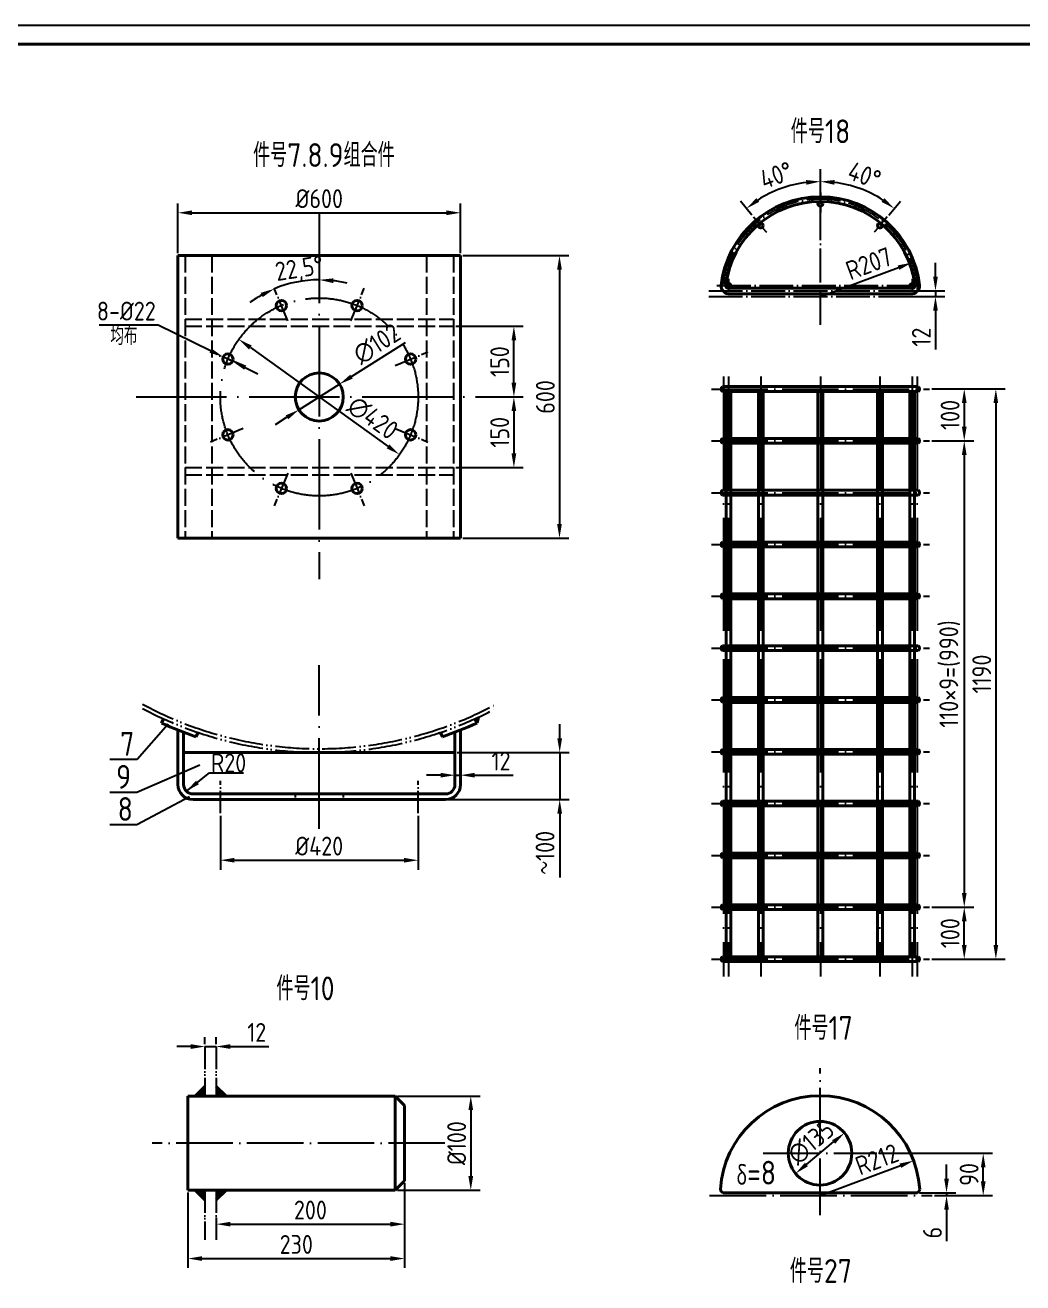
# Model space of a CAD drawing. Header units: millimetres. Extents: x 400 to 18193, y -2467 to 5047.
# Drawn here: x 3383 to 5502, y 2378 to 5047 of the extents above; entities that cross this region are included whole.
import ezdxf

# ---------------------------------------------------------------- set-up
doc = ezdxf.new("R2010")
doc.units = ezdxf.units.MM
for name, pattern in [('ACAD_ISO02W100', [15, 12, -3]), ('ACAD_ISO04W100', [30, 24, -3, 0, -3]), ('ACAD_ISO05W100', [33, 24, -3, 0, -3, 0, -3])]:
    doc.linetypes.add(name, pattern=pattern)
for name, color, linetype in [('2', 3, 'Continuous'), ('双点画线', 7, 'ACAD_ISO05W100'), ('标注线', 1, 'Continuous'), ('虚线', 3, 'ACAD_ISO02W100'), ('轴线', 5, 'ACAD_ISO04W100')]:
    doc.layers.add(name, color=color, linetype=linetype)
doc.layers.add('粗线', color=7, linetype='Continuous', lineweight=40)
doc.layers.add('轮廓线', color=7, linetype='Continuous', lineweight=40)
doc.styles.add('GB', font='gbenor.shx', dxfattribs={"bigfont": 'gbcbig.shx'})
doc.dimstyles.new('ISO-25', dxfattribs={"dimtxt": 40, "dimasz": 30, "dimexe": 20, "dimexo": 5, "dimgap": 10, "dimtad": 1, "dimtxsty": 'GB', "dimcen": 2.5, "dimadec": 0, "dimazin": 0, "dimtfac": 1, "dimtmove": 0, "dimatfit": 0, "dimfxl": 1.25, "dimarcsym": 0})

# ---------------------------------------------------------------- blocks, each defined once
blk = doc.blocks.new('*D2')
at = {"layer": 'Defpoints', "color": 0}
for p in [(5265.7, 4543.2), (5071.7, 4471.3)]:
    blk.add_point(p, dxfattribs=at)
at = {"layer": '标注线', "color": 0, "lineweight": -2}
blk.add_line((5071.7, 4471.3), (5237.6, 4532.8), dxfattribs=at)
at = {"layer": '标注线', "color": 0}
blk.add_solid([(5235.9, 4537.5), (5239.4, 4528.1), (5265.7, 4543.2)], dxfattribs=at)
at = {"layer": '标注线', "color": 0, "insert": (5174.7, 4541.5), "char_height": 40, "attachment_point": 5, "rotation": 20.3436, "style": 'GB'}
blk.add_mtext('R207', dxfattribs=at)
blk = doc.blocks.new('*D3')
at = {"layer": 'Defpoints', "color": 0}
for p in [(5259.5, 4483.3), (5259.5, 4471.3), (5316.1, 4483.3)]:
    blk.add_point(p, dxfattribs=at)
at = {"layer": '标注线', "color": 0, "lineweight": -2}
for p, q in [((5316.1, 4513.3), (5316.1, 4543.3)), ((5264.5, 4483.3), (5336.1, 4483.3)), ((5264.5, 4471.3), (5336.1, 4471.3)), ((5316.1, 4483.3), (5316.1, 4471.3)), ((5316.1, 4441.3), (5316.1, 4359.3))]:
    blk.add_line(p, q, dxfattribs=at)
at = {"layer": '标注线', "color": 0}
for points in [[(5311.1, 4513.3), (5321.1, 4513.3), (5316.1, 4483.3)], [(5311.1, 4441.3), (5321.1, 4441.3), (5316.1, 4471.3)]]:
    blk.add_solid(points, dxfattribs=at)
at = {"layer": '标注线', "color": 0, "insert": (5286.1, 4385.3), "char_height": 40, "attachment_point": 5, "rotation": 90, "style": 'GB'}
blk.add_mtext('12', dxfattribs=at)
blk = doc.blocks.new('*D29')
at = {"layer": 'Defpoints', "color": 0}
for p in [(5071.7, 4741.7), (5015.3, 4708.9), (4929.6, 4640.5), (4957.1, 4607.8), (5071.7, 4411.2)]:
    blk.add_point(p, dxfattribs=at)
at = {"layer": '标注线', "color": 0, "lineweight": -2}
blk.add_line((4926.4, 4644.4), (4901.8, 4673.7), dxfattribs=at)
blk.add_arc((5071.7, 4471.3), 244.2, 97.0421, 122.9579, dxfattribs=at)
at = {"layer": '标注线', "color": 0}
for points in [[(5041.4, 4718.7), (5042, 4708.7), (5071.7, 4715.5)], [(4941.8, 4672.2), (4935.8, 4680.2), (4914.7, 4658.4)]]:
    blk.add_solid(points, dxfattribs=at)
at = {"layer": '标注线', "color": 0, "insert": (4977.9, 4729), "char_height": 40, "attachment_point": 5, "rotation": 20, "style": 'GB'}
blk.add_mtext('40°', dxfattribs=at)
blk = doc.blocks.new('*D30')
at = {"layer": 'Defpoints', "color": 0}
for p in [(5071.7, 4741.7), (5181.3, 4689.5), (5213.7, 4640.5), (5186.2, 4607.8), (5071.7, 4411.2)]:
    blk.add_point(p, dxfattribs=at)
at = {"layer": '标注线', "color": 0, "lineweight": -2}
blk.add_line((5216.9, 4644.4), (5241.5, 4673.7), dxfattribs=at)
blk.add_arc((5071.7, 4471.3), 244.2, 57.0421, 82.9579, dxfattribs=at)
at = {"layer": '标注线', "color": 0}
for points in [[(5101.3, 4708.7), (5101.9, 4718.7), (5071.7, 4715.5)], [(5207.5, 4680.2), (5201.6, 4672.2), (5228.6, 4658.4)]]:
    blk.add_solid(points, dxfattribs=at)
at = {"layer": '标注线', "color": 0, "insert": (5165.5, 4729), "char_height": 40, "attachment_point": 5, "rotation": 340, "style": 'GB'}
blk.add_mtext('40°', dxfattribs=at)
blk = doc.blocks.new('*D31')
at = {"layer": 'Defpoints', "color": 0}
for p in [(5303.1, 4275.2), (5303.1, 4165.2), (5377.2, 4165.2)]:
    blk.add_point(p, dxfattribs=at)
at = {"layer": '标注线', "color": 0, "lineweight": -2}
for p, q in [((5308.1, 4275.2), (5397.2, 4275.2)), ((5377.2, 4245.2), (5377.2, 4195.2)), ((5308.1, 4165.2), (5397.2, 4165.2))]:
    blk.add_line(p, q, dxfattribs=at)
at = {"layer": '标注线', "color": 0}
for points in [[(5372.2, 4245.2), (5382.2, 4245.2), (5377.2, 4275.2)], [(5372.2, 4195.2), (5382.2, 4195.2), (5377.2, 4165.2)]]:
    blk.add_solid(points, dxfattribs=at)
at = {"layer": '标注线', "color": 0, "insert": (5347.2, 4220.2), "char_height": 40, "attachment_point": 5, "rotation": 90, "style": 'GB'}
blk.add_mtext('100', dxfattribs=at)
blk = doc.blocks.new('*D32')
at = {"layer": 'Defpoints', "color": 0}
for p in [(5303.1, 3175.2), (5377.2, 3175.2), (5303.1, 3065.2)]:
    blk.add_point(p, dxfattribs=at)
at = {"layer": '标注线', "color": 0, "lineweight": -2}
for p, q in [((5308.1, 3175.2), (5397.2, 3175.2)), ((5377.2, 3095.2), (5377.2, 3145.2)), ((5308.1, 3065.2), (5397.2, 3065.2))]:
    blk.add_line(p, q, dxfattribs=at)
at = {"layer": '标注线', "color": 0}
for points in [[(5372.2, 3145.2), (5382.2, 3145.2), (5377.2, 3175.2)], [(5372.2, 3095.2), (5382.2, 3095.2), (5377.2, 3065.2)]]:
    blk.add_solid(points, dxfattribs=at)
at = {"layer": '标注线', "color": 0, "insert": (5347.2, 3120.2), "char_height": 40, "attachment_point": 5, "rotation": 90, "style": 'GB'}
blk.add_mtext('100', dxfattribs=at)
blk = doc.blocks.new('*D33')
at = {"layer": 'Defpoints', "color": 0}
for p in [(5303.1, 4165.2), (5303.1, 3175.2), (5377.2, 3175.2)]:
    blk.add_point(p, dxfattribs=at)
at = {"layer": '标注线', "color": 0, "lineweight": -2}
for p, q in [((5308.1, 4165.2), (5397.2, 4165.2)), ((5377.2, 4135.2), (5377.2, 3205.2)), ((5308.1, 3175.2), (5397.2, 3175.2))]:
    blk.add_line(p, q, dxfattribs=at)
at = {"layer": '标注线', "color": 0}
for points in [[(5372.2, 4135.2), (5382.2, 4135.2), (5377.2, 4165.2)], [(5372.2, 3205.2), (5382.2, 3205.2), (5377.2, 3175.2)]]:
    blk.add_solid(points, dxfattribs=at)
at = {"layer": '标注线', "color": 0, "insert": (5346.4, 3670.2), "char_height": 40, "attachment_point": 5, "rotation": 90, "style": 'GB'}
blk.add_mtext('110×9=(990)', dxfattribs=at)
blk = doc.blocks.new('*D34')
at = {"layer": 'Defpoints', "color": 0}
for p in [(5303.1, 4275.2), (5303.1, 3065.2), (5444.3, 3065.2)]:
    blk.add_point(p, dxfattribs=at)
at = {"layer": '标注线', "color": 0, "lineweight": -2}
for p, q in [((5308.1, 4275.2), (5464.3, 4275.2)), ((5444.3, 4245.2), (5444.3, 3095.2)), ((5308.1, 3065.2), (5464.3, 3065.2))]:
    blk.add_line(p, q, dxfattribs=at)
at = {"layer": '标注线', "color": 0}
for points in [[(5439.3, 4245.2), (5449.3, 4245.2), (5444.3, 4275.2)], [(5439.3, 3095.2), (5449.3, 3095.2), (5444.3, 3065.2)]]:
    blk.add_solid(points, dxfattribs=at)
at = {"layer": '标注线', "color": 0, "insert": (5414.3, 3670.2), "char_height": 40, "attachment_point": 5, "rotation": 90, "style": 'GB'}
blk.add_mtext('1190', dxfattribs=at)
blk = doc.blocks.new('*D35')
at = {"layer": 'Defpoints', "color": 0}
for p in [(4307.6, 4649.2), (3707.6, 4558.3), (4307.6, 4558.3)]:
    blk.add_point(p, dxfattribs=at)
at = {"layer": '标注线', "color": 0, "lineweight": -2}
for p, q in [((3707.6, 4563.3), (3707.6, 4669.2)), ((3737.6, 4649.2), (4277.6, 4649.2)), ((4307.6, 4563.3), (4307.6, 4669.2))]:
    blk.add_line(p, q, dxfattribs=at)
at = {"layer": '标注线', "color": 0}
for points in [[(3737.6, 4654.2), (3737.6, 4644.2), (3707.6, 4649.2)], [(4277.6, 4654.2), (4277.6, 4644.2), (4307.6, 4649.2)]]:
    blk.add_solid(points, dxfattribs=at)
at = {"layer": '标注线', "color": 0, "insert": (4007.6, 4679.2), "char_height": 40, "attachment_point": 5, "style": 'GB'}
blk.add_mtext('%%c600', dxfattribs=at)
blk = doc.blocks.new('*D36')
at = {"layer": 'Defpoints', "color": 0}
for p in [(4292.6, 4408.3), (4420.9, 4408.3), (4344.4, 4258.3)]:
    blk.add_point(p, dxfattribs=at)
at = {"layer": '标注线', "color": 0, "lineweight": -2}
for p, q in [((4297.6, 4408.3), (4440.9, 4408.3)), ((4420.9, 4288.3), (4420.9, 4378.3)), ((4349.4, 4258.3), (4440.9, 4258.3))]:
    blk.add_line(p, q, dxfattribs=at)
at = {"layer": '标注线', "color": 0}
for points in [[(4415.9, 4378.3), (4425.9, 4378.3), (4420.9, 4408.3)], [(4415.9, 4288.3), (4425.9, 4288.3), (4420.9, 4258.3)]]:
    blk.add_solid(points, dxfattribs=at)
at = {"layer": '标注线', "color": 0, "insert": (4390.9, 4333.3), "char_height": 40, "attachment_point": 5, "rotation": 90, "style": 'GB'}
blk.add_mtext('150', dxfattribs=at)
blk = doc.blocks.new('*D37')
at = {"layer": 'Defpoints', "color": 0}
for p in [(4344.4, 4258.3), (4292.6, 4108.3), (4420.9, 4108.3)]:
    blk.add_point(p, dxfattribs=at)
at = {"layer": '标注线', "color": 0, "lineweight": -2}
for p, q in [((4349.4, 4258.3), (4440.9, 4258.3)), ((4420.9, 4228.3), (4420.9, 4138.3)), ((4297.6, 4108.3), (4440.9, 4108.3))]:
    blk.add_line(p, q, dxfattribs=at)
at = {"layer": '标注线', "color": 0}
for points in [[(4415.9, 4228.3), (4425.9, 4228.3), (4420.9, 4258.3)], [(4415.9, 4138.3), (4425.9, 4138.3), (4420.9, 4108.3)]]:
    blk.add_solid(points, dxfattribs=at)
at = {"layer": '标注线', "color": 0, "insert": (4390.9, 4183.3), "char_height": 40, "attachment_point": 5, "rotation": 90, "style": 'GB'}
blk.add_mtext('150', dxfattribs=at)
blk = doc.blocks.new('*D38')
at = {"layer": 'Defpoints', "color": 0}
for p in [(4307.6, 4558.3), (4307.6, 3958.3), (4517.7, 3958.3)]:
    blk.add_point(p, dxfattribs=at)
at = {"layer": '标注线', "color": 0, "lineweight": -2}
for p, q in [((4312.6, 4558.3), (4537.7, 4558.3)), ((4517.7, 4528.3), (4517.7, 3988.3)), ((4312.6, 3958.3), (4537.7, 3958.3))]:
    blk.add_line(p, q, dxfattribs=at)
at = {"layer": '标注线', "color": 0}
for points in [[(4512.7, 4528.3), (4522.7, 4528.3), (4517.7, 4558.3)], [(4512.7, 3988.3), (4522.7, 3988.3), (4517.7, 3958.3)]]:
    blk.add_solid(points, dxfattribs=at)
at = {"layer": '标注线', "color": 0, "insert": (4487.7, 4258.3), "char_height": 40, "attachment_point": 5, "rotation": 90, "style": 'GB'}
blk.add_mtext('600', dxfattribs=at)
blk = doc.blocks.new('*D39')
at = {"layer": 'Defpoints', "color": 0}
for p in [(3837, 4380.7), (4178.2, 4135.8)]:
    blk.add_point(p, dxfattribs=at)
at = {"layer": '标注线', "color": 0, "lineweight": -2}
blk.add_line((3861.3, 4363.2), (4153.8, 4153.3), dxfattribs=at)
at = {"layer": '标注线', "color": 0}
for points in [[(3864.3, 4367.3), (3858.4, 4359.1), (3837, 4380.7)], [(4156.8, 4157.4), (4150.9, 4149.3), (4178.2, 4135.8)]]:
    blk.add_solid(points, dxfattribs=at)
at = {"layer": '标注线', "color": 0, "insert": (4121.1, 4213.7), "char_height": 40, "attachment_point": 5, "rotation": 324.3409, "style": 'GB'}
blk.add_mtext('∅420', dxfattribs=at)
blk = doc.blocks.new('*D40')
at = {"layer": 'Defpoints', "color": 0}
for p in [(4050.7, 4285.5), (3964.5, 4231.1)]:
    blk.add_point(p, dxfattribs=at)
at = {"layer": '标注线', "color": 0, "lineweight": -2}
for p, q in [((4076.1, 4301.5), (4190.6, 4373.6)), ((3964.5, 4231.1), (4050.7, 4285.5)), ((3939.1, 4215.1), (3913.7, 4199.1))]:
    blk.add_line(p, q, dxfattribs=at)
at = {"layer": '标注线', "color": 0}
for points in [[(4073.5, 4305.7), (4078.8, 4297.2), (4050.7, 4285.5)], [(3936.4, 4219.3), (3941.7, 4210.8), (3964.5, 4231.1)]]:
    blk.add_solid(points, dxfattribs=at)
at = {"layer": '标注线', "color": 0, "insert": (4130.1, 4370.9), "char_height": 40, "attachment_point": 5, "rotation": 32.2264, "style": 'GB'}
blk.add_mtext('∅102', dxfattribs=at)
blk = doc.blocks.new('*D41')
at = {"layer": 'Defpoints', "color": 0}
for p in [(3803.7, 4343.4), (3823.5, 4333.8)]:
    blk.add_point(p, dxfattribs=at)
at = {"layer": '标注线', "color": 0, "lineweight": -2}
for p, q in [((3665.7, 4410.5), (3540.4, 4410.5)), ((3776.7, 4356.5), (3665.7, 4410.5)), ((3823.5, 4333.8), (3803.7, 4343.4)), ((3850.5, 4320.7), (3877.4, 4307.6))]:
    blk.add_line(p, q, dxfattribs=at)
at = {"layer": '标注线', "color": 0}
for points in [[(3778.9, 4361), (3774.5, 4352.1), (3803.7, 4343.4)], [(3852.6, 4325.2), (3848.3, 4316.2), (3823.5, 4333.8)]]:
    blk.add_solid(points, dxfattribs=at)
at = {"layer": '标注线', "color": 0, "insert": (3598, 4440.5), "char_height": 40, "attachment_point": 5, "style": 'GB'}
blk.add_mtext('8-%%c22', dxfattribs=at)
blk = doc.blocks.new('*D43')
at = {"layer": 'Defpoints', "color": 0}
for p in [(4295.6, 3455.5), (4307.6, 3455.5), (4307.6, 3455.5)]:
    blk.add_point(p, dxfattribs=at)
at = {"layer": '标注线', "color": 0, "lineweight": -2}
for p, q in [((4295.6, 3460.5), (4295.6, 3475.5)), ((4307.6, 3460.5), (4307.6, 3475.5)), ((4265.6, 3455.5), (4235.6, 3455.5)), ((4295.6, 3455.5), (4307.6, 3455.5)), ((4337.6, 3455.5), (4419.6, 3455.5))]:
    blk.add_line(p, q, dxfattribs=at)
at = {"layer": '标注线', "color": 0}
for points in [[(4265.6, 3460.5), (4265.6, 3450.5), (4295.6, 3455.5)], [(4337.6, 3460.5), (4337.6, 3450.5), (4307.6, 3455.5)]]:
    blk.add_solid(points, dxfattribs=at)
at = {"layer": '标注线', "color": 0, "insert": (4393.6, 3485.5), "char_height": 40, "attachment_point": 5, "style": 'GB'}
blk.add_mtext('12', dxfattribs=at)
blk = doc.blocks.new('*D44')
at = {"layer": 'Defpoints', "color": 0}
for p in [(4295.6, 3503.7), (4275.6, 3403.7), (4518.2, 3403.7)]:
    blk.add_point(p, dxfattribs=at)
at = {"layer": '标注线', "color": 0, "lineweight": -2}
for p, q in [((4518.2, 3533.7), (4518.2, 3563.7)), ((4300.6, 3503.7), (4538.2, 3503.7)), ((4518.2, 3503.7), (4518.2, 3403.7)), ((4280.6, 3403.7), (4538.2, 3403.7)), ((4518.2, 3373.7), (4518.2, 3238.4))]:
    blk.add_line(p, q, dxfattribs=at)
at = {"layer": '标注线', "color": 0}
for points in [[(4513.2, 3533.7), (4523.2, 3533.7), (4518.2, 3503.7)], [(4513.2, 3373.7), (4523.2, 3373.7), (4518.2, 3403.7)]]:
    blk.add_solid(points, dxfattribs=at)
at = {"layer": '标注线', "color": 0, "insert": (4487.1, 3291), "char_height": 40, "attachment_point": 5, "rotation": 90, "style": 'GB'}
blk.add_mtext('～100', dxfattribs=at)
blk = doc.blocks.new('*D45')
at = {"layer": 'Defpoints', "color": 0}
for p in [(3797.6, 3374.6), (4217.6, 3374.6), (4217.6, 3275)]:
    blk.add_point(p, dxfattribs=at)
at = {"layer": '标注线', "color": 0, "lineweight": -2}
for p, q in [((3797.6, 3369.6), (3797.6, 3255)), ((4217.6, 3369.6), (4217.6, 3255)), ((3827.6, 3275), (4187.6, 3275))]:
    blk.add_line(p, q, dxfattribs=at)
at = {"layer": '标注线', "color": 0}
for points in [[(3827.6, 3280), (3827.6, 3270), (3797.6, 3275)], [(4187.6, 3280), (4187.6, 3270), (4217.6, 3275)]]:
    blk.add_solid(points, dxfattribs=at)
at = {"layer": '标注线', "color": 0, "insert": (4007.6, 3305), "char_height": 40, "attachment_point": 5, "style": 'GB'}
blk.add_mtext('%%C420', dxfattribs=at)
blk = doc.blocks.new('*D46')
at = {"layer": 'Defpoints', "color": 0}
for p in [(5122.9, 2696.2), (5019, 2610.1)]:
    blk.add_point(p, dxfattribs=at)
at = {"layer": '标注线', "color": 0, "lineweight": -2}
blk.add_line((5042.1, 2629.2), (5099.8, 2677.1), dxfattribs=at)
at = {"layer": '标注线', "color": 0}
for points in [[(5096.7, 2680.9), (5103, 2673.2), (5122.9, 2696.2)], [(5038.9, 2633.1), (5045.3, 2625.4), (5019, 2610.1)]]:
    blk.add_solid(points, dxfattribs=at)
at = {"layer": '标注线', "color": 0, "insert": (5051.8, 2676.3), "char_height": 40, "attachment_point": 5, "rotation": 39.6577, "style": 'GB'}
blk.add_mtext('∅135', dxfattribs=at)
blk = doc.blocks.new('*D47')
at = {"layer": 'Defpoints', "color": 0}
for p in [(5269.6, 2637.2), (5071, 2563.2)]:
    blk.add_point(p, dxfattribs=at)
at = {"layer": '标注线', "color": 0, "lineweight": -2}
blk.add_line((5071, 2563.2), (5241.5, 2626.8), dxfattribs=at)
at = {"layer": '标注线', "color": 0}
blk.add_solid([(5239.8, 2631.4), (5243.2, 2622.1), (5269.6, 2637.2)], dxfattribs=at)
at = {"layer": '标注线', "color": 0, "insert": (5191.8, 2640.2), "char_height": 40, "attachment_point": 5, "rotation": 20.452, "style": 'GB'}
blk.add_mtext('R212', dxfattribs=at)
blk = doc.blocks.new('*D48')
at = {"layer": 'Defpoints', "color": 0}
for p in [(5276.9, 2569.2), (5309.3, 2563.2), (5339.6, 2563.2)]:
    blk.add_point(p, dxfattribs=at)
at = {"layer": '标注线', "color": 0, "lineweight": -2}
for p, q in [((5339.6, 2599.2), (5339.6, 2629.2)), ((5281.9, 2569.2), (5359.6, 2569.2)), ((5314.3, 2563.2), (5359.6, 2563.2)), ((5339.6, 2569.2), (5339.6, 2563.2)), ((5339.6, 2533.2), (5339.6, 2466.2))]:
    blk.add_line(p, q, dxfattribs=at)
at = {"layer": '标注线', "color": 0}
for points in [[(5334.6, 2599.2), (5344.6, 2599.2), (5339.6, 2569.2)], [(5334.6, 2533.2), (5344.6, 2533.2), (5339.6, 2563.2)]]:
    blk.add_solid(points, dxfattribs=at)
at = {"layer": '标注线', "color": 0, "insert": (5309.6, 2484.7), "char_height": 40, "attachment_point": 5, "rotation": 90, "style": 'GB'}
blk.add_mtext('6', dxfattribs=at)
blk = doc.blocks.new('*D49')
at = {"layer": 'Defpoints', "color": 0}
for p in [(5191.6, 2653.2), (5417.5, 2653.2), (5309.3, 2563.2)]:
    blk.add_point(p, dxfattribs=at)
at = {"layer": '标注线', "color": 0, "lineweight": -2}
for p, q in [((5196.6, 2653.2), (5437.5, 2653.2)), ((5417.5, 2593.2), (5417.5, 2623.2)), ((5314.3, 2563.2), (5437.5, 2563.2))]:
    blk.add_line(p, q, dxfattribs=at)
at = {"layer": '标注线', "color": 0}
for points in [[(5412.5, 2623.2), (5422.5, 2623.2), (5417.5, 2653.2)], [(5412.5, 2593.2), (5422.5, 2593.2), (5417.5, 2563.2)]]:
    blk.add_solid(points, dxfattribs=at)
at = {"layer": '标注线', "color": 0, "insert": (5387.5, 2608.2), "char_height": 40, "attachment_point": 5, "rotation": 90, "style": 'GB'}
blk.add_mtext('90', dxfattribs=at)
blk = doc.blocks.new('*D52')
at = {"layer": 'Defpoints', "color": 0}
for p in [(3764.9, 2879.6), (3788.9, 2879.6), (3788.9, 2879.6)]:
    blk.add_point(p, dxfattribs=at)
at = {"layer": '标注线', "color": 0, "lineweight": -2}
for p, q in [((3764.9, 2884.6), (3764.9, 2899.6)), ((3788.9, 2884.6), (3788.9, 2899.6)), ((3734.9, 2879.6), (3704.9, 2879.6)), ((3764.9, 2879.6), (3788.9, 2879.6)), ((3818.9, 2879.6), (3900.9, 2879.6))]:
    blk.add_line(p, q, dxfattribs=at)
at = {"layer": '标注线', "color": 0}
for points in [[(3734.9, 2884.6), (3734.9, 2874.6), (3764.9, 2879.6)], [(3818.9, 2884.6), (3818.9, 2874.6), (3788.9, 2879.6)]]:
    blk.add_solid(points, dxfattribs=at)
at = {"layer": '标注线', "color": 0, "insert": (3874.9, 2909.6), "char_height": 40, "attachment_point": 5, "style": 'GB'}
blk.add_mtext('12', dxfattribs=at)
blk = doc.blocks.new('*D53')
at = {"layer": 'Defpoints', "color": 0}
for p in [(4188.9, 2594.6), (3788.9, 2522.1), (4188.9, 2502.6)]:
    blk.add_point(p, dxfattribs=at)
at = {"layer": '标注线', "color": 0, "lineweight": -2}
for p, q in [((4188.9, 2589.6), (4188.9, 2482.6)), ((3788.9, 2517.1), (3788.9, 2482.6)), ((3818.9, 2502.6), (4158.9, 2502.6))]:
    blk.add_line(p, q, dxfattribs=at)
at = {"layer": '标注线', "color": 0}
for points in [[(3818.9, 2507.6), (3818.9, 2497.6), (3788.9, 2502.6)], [(4158.9, 2507.6), (4158.9, 2497.6), (4188.9, 2502.6)]]:
    blk.add_solid(points, dxfattribs=at)
at = {"layer": '标注线', "color": 0, "insert": (3988.9, 2532.6), "char_height": 40, "attachment_point": 5, "style": 'GB'}
blk.add_mtext('200', dxfattribs=at)
blk = doc.blocks.new('*D54')
at = {"layer": 'Defpoints', "color": 0}
for p in [(4188.9, 2589.6), (3728.9, 2574.6), (4188.9, 2429.6)]:
    blk.add_point(p, dxfattribs=at)
at = {"layer": '标注线', "color": 0, "lineweight": -2}
for p, q in [((3728.9, 2569.6), (3728.9, 2409.6)), ((4188.9, 2584.6), (4188.9, 2409.6)), ((3758.9, 2429.6), (4158.9, 2429.6))]:
    blk.add_line(p, q, dxfattribs=at)
at = {"layer": '标注线', "color": 0}
for points in [[(3758.9, 2434.6), (3758.9, 2424.6), (3728.9, 2429.6)], [(4158.9, 2434.6), (4158.9, 2424.6), (4188.9, 2429.6)]]:
    blk.add_solid(points, dxfattribs=at)
at = {"layer": '标注线', "color": 0, "insert": (3958.9, 2459.6), "char_height": 40, "attachment_point": 5, "style": 'GB'}
blk.add_mtext('230', dxfattribs=at)
blk = doc.blocks.new('*D55')
at = {"layer": 'Defpoints', "color": 0}
for p in [(4168.9, 2774.6), (4168.9, 2574.6), (4329.4, 2574.6)]:
    blk.add_point(p, dxfattribs=at)
at = {"layer": '标注线', "color": 0, "lineweight": -2}
for p, q in [((4173.9, 2774.6), (4349.4, 2774.6)), ((4329.4, 2744.6), (4329.4, 2604.6)), ((4173.9, 2574.6), (4349.4, 2574.6))]:
    blk.add_line(p, q, dxfattribs=at)
at = {"layer": '标注线', "color": 0}
for points in [[(4324.4, 2744.6), (4334.4, 2744.6), (4329.4, 2774.6)], [(4324.4, 2604.6), (4334.4, 2604.6), (4329.4, 2574.6)]]:
    blk.add_solid(points, dxfattribs=at)
at = {"layer": '标注线', "color": 0, "insert": (4299.4, 2674.6), "char_height": 40, "attachment_point": 5, "rotation": 90, "style": 'GB'}
blk.add_mtext('%%c100', dxfattribs=at)
blk = doc.blocks.new('*D67')
at = {"layer": 'Defpoints', "color": 0}
for p in [(4007.6, 4649.2), (3912, 4489), (3943.3, 4498.3), (3940.8, 4419.6), (4007.6, 3871.5)]:
    blk.add_point(p, dxfattribs=at)
at = {"layer": '标注线', "color": 0, "lineweight": -2}
for start, end in [(90, 112.5), (76.1604, 83.0802), (119.4198, 126.3396)]:
    blk.add_arc((4007.6, 4258.3), 248.6, start, end, dxfattribs=at)
at = {"layer": '标注线', "color": 0}
for points in [[(3883.3, 4479.3), (3887.7, 4470.3), (3912.5, 4487.9)], [(4037.2, 4500), (4037.8, 4510), (4007.6, 4506.8)]]:
    blk.add_solid(points, dxfattribs=at)
at = {"layer": '标注线', "color": 0, "insert": (3965.9, 4527.1), "char_height": 40, "attachment_point": 5, "rotation": 8.8185, "style": 'GB'}
blk.add_mtext('22,5°', dxfattribs=at)

msp = doc.modelspace()

# ---------------------------------------------------------------- hatches: boundary and pattern name
at = {"layer": '粗线'}
h = msp.add_hatch(color=256, dxfattribs=at)
h.paths.add_polyline_path([(3707.427, 3551.543), (3707.427, 3544.15), (3702.71, 3553.441, 0.00156917)])
h.paths.add_polyline_path([(3726.329, 3544.278), (3719.427, 3540.308), (3719.427, 3546.868, 0.00227556)])
h.paths.add_polyline_path([(3758.451, 3543.669), (3745.66, 3537.403), (3750.272, 3546.396, 0.00269412)])
h.paths.add_polyline_path([(3676.942, 3575.393), (3672.373, 3566.485), (3669.602, 3578.767, 0.00252433)])
h = msp.add_hatch(color=256, dxfattribs=at)
h.paths.add_polyline_path([(4307.773, 3551.543), (4307.773, 3544.15), (4312.49, 3553.441, -0.00156917)])
h.paths.add_polyline_path([(4288.87, 3544.278), (4295.773, 3540.308), (4295.773, 3546.868, -0.00227556)])
h.paths.add_polyline_path([(4256.749, 3543.669), (4269.54, 3537.403), (4264.928, 3546.396, -0.00269412)])
h.paths.add_polyline_path([(4338.258, 3575.393), (4342.827, 3566.485), (4345.598, 3578.767, -0.00252433)])
for points in [[(3764.867, 2794.96), (3743.85, 2774.589), (3764.867, 2774.589)], [(3788.867, 2794.96), (3809.883, 2774.589), (3788.867, 2774.589)], [(3764.867, 2554.219), (3743.85, 2574.589), (3764.867, 2574.589)], [(3788.867, 2554.219), (3809.883, 2574.589), (3788.867, 2574.589)]]:
    msp.add_hatch(color=256, dxfattribs=at).paths.add_polyline_path(points)

# ---------------------------------------------------------------- linework, layer by layer
at = {"layer": '2'}
msp.add_line((399.919, 5047.412), (7119.919, 5047.412), dxfattribs=at)
at = {"layer": '双点画线', "ltscale": 2}
for p, q in [((3764.867, 2879.587), (3764.867, 2774.589)), ((3788.867, 2879.587), (3788.867, 2774.589)), ((3764.867, 2574.589), (3764.867, 2469.592)), ((3788.867, 2574.589), (3788.867, 2469.592))]:
    msp.add_line(p, q, dxfattribs=at)
at = {"layer": '双点画线', "ltscale": 3}
for radius, start, end in [(792, 241.725154, 298.274846), (800, 242.032892, 297.967108)]:
    msp.add_arc((4007.6, 4303.676), radius, start, end, dxfattribs=at)
at = {"layer": '标注线'}
for p, q in [((3620.67, 3489.513), (3686.795, 3564.658)), ((3562.97, 3489.513), (3620.67, 3489.513)), ((3620.443, 3419.494), (3754.256, 3477.722)), ((3774.818, 3460.369), (3846.493, 3460.369)), ((3562.742, 3419.494), (3620.443, 3419.494)), ((3620.443, 3351.204), (3731.882, 3410.64)), ((3562.742, 3351.204), (3620.443, 3351.204))]:
    msp.add_line(p, q, dxfattribs=at)
at = {"layer": '粗线'}
for p, q in [((3707.6, 4558.261), (3707.6, 3958.261)), ((3707.6, 4558.261), (4307.6, 4558.261)), ((4307.6, 4558.261), (4307.6, 3958.261)), ((4874.917, 4489.268), (5268.392, 4489.268)), ((4875.696, 4477.268), (5267.613, 4477.268)), ((4863.714, 4280.155), (5279.596, 4280.155)), ((4863.714, 4270.155), (5279.596, 4270.155)), ((4871.453, 4270.155), (4871.453, 3070.155)), ((4881.453, 4270.155), (4881.453, 3070.155)), ((4940.026, 4270.155), (4940.026, 3070.155)), ((4950.026, 4270.155), (4950.026, 3070.155)), ((5066.655, 4270.155), (5066.655, 3070.155)), ((5076.655, 4270.155), (5076.655, 3070.155)), ((5193.284, 4270.155), (5193.284, 3070.155)), ((5203.284, 4270.155), (5203.284, 3070.155)), ((5261.856, 4270.155), (5261.856, 3070.155)), ((5271.856, 4270.155), (5271.856, 3070.155)), ((4863.714, 4170.155), (5279.596, 4170.155)), ((4863.714, 4160.155), (5279.596, 4160.155)), ((4863.714, 4060.155), (5279.596, 4060.155)), ((4863.714, 4050.155), (5279.596, 4050.155)), ((3707.6, 3958.261), (4307.6, 3958.261)), ((4863.714, 3950.155), (5279.596, 3950.155)), ((4863.714, 3940.155), (5279.596, 3940.155)), ((4863.714, 3840.155), (5279.596, 3840.155)), ((4863.714, 3830.155), (5279.596, 3830.155)), ((4863.714, 3730.155), (5279.596, 3730.155)), ((4863.714, 3720.155), (5279.596, 3720.155)), ((4863.714, 3620.155), (5279.596, 3620.155)), ((4863.714, 3610.155), (5279.596, 3610.155)), ((4342.827, 3566.485), (4345.598, 3578.767)), ((3672.546, 3566.222), (3677.115, 3575.13)), ((3707.6, 3551.28), (3707.6, 3435.676)), ((4307.6, 3551.28), (4307.6, 3435.676)), ((4342.653, 3566.222), (4338.085, 3575.13)), ((3719.6, 3435.676), (3719.6, 3546.605)), ((3745.833, 3537.14), (3750.402, 3546.048)), ((4269.367, 3537.14), (4264.798, 3546.048)), ((4295.6, 3435.676), (4295.6, 3546.605)), ((3719.6, 3503.676), (4295.6, 3503.676)), ((4863.714, 3510.155), (5279.596, 3510.155)), ((4863.714, 3500.155), (5279.596, 3500.155)), ((3739.6, 3415.676), (4275.6, 3415.676)), ((3739.6, 3403.676), (4275.6, 3403.676)), ((4863.714, 3400.155), (5279.596, 3400.155)), ((4863.714, 3390.155), (5279.596, 3390.155)), ((4863.714, 3290.155), (5279.596, 3290.155)), ((4863.714, 3280.155), (5279.596, 3280.155)), ((4863.714, 3180.155), (5279.596, 3180.155)), ((4863.714, 3170.155), (5279.596, 3170.155)), ((4863.714, 3070.155), (5279.596, 3070.155)), ((4863.714, 3060.155), (5279.596, 3060.155)), ((3743.85, 2774.589), (3764.867, 2794.96)), ((3809.883, 2774.589), (3788.867, 2794.96)), ((3728.867, 2774.589), (4168.867, 2774.589)), ((3728.867, 2774.589), (3728.867, 2574.589)), ((4168.867, 2774.589), (4168.867, 2574.589)), ((4168.867, 2774.589), (4188.867, 2754.589)), ((4188.867, 2754.589), (4188.867, 2594.589)), ((4168.867, 2574.589), (4188.867, 2594.589)), ((3728.867, 2574.589), (4168.867, 2574.589)), ((3743.85, 2574.589), (3764.867, 2554.219)), ((3809.883, 2574.589), (3788.867, 2554.219)), ((4865.04, 2569.166), (5276.905, 2569.166))]:
    msp.add_line(p, q, dxfattribs=at)
for centre, radius in [((5071.655, 4668.268), 5), ((4945.026, 4622.179), 5), ((5198.284, 4622.179), 5), ((4876.453, 4494.268), 5), ((5266.856, 4494.268), 5), ((3927.236, 4452.276), 11), ((4087.963, 4452.276), 11), ((3813.585, 4338.624), 11), ((4201.615, 4338.624), 11), ((4007.6, 4258.261), 51), ((3813.585, 4177.897), 11), ((4201.615, 4177.897), 11), ((3927.236, 4064.246), 11), ((4087.963, 4064.246), 11), ((5070.972, 2653.166), 67.5)]:
    msp.add_circle(centre, radius, dxfattribs=at)
for centre, radius, start, end in [((5071.655, 4471.268), 212, 6.40689, 173.59311), ((5071.655, 4471.268), 202, 6.734004, 173.265996), ((4878.404, 4494.487), 17.431, 178.56205, 261.062326), ((4876.505, 4494.507), 5.475, 175.318125, 253.139552), ((5264.905, 4494.487), 17.431, 278.937674, 1.43795), ((5266.804, 4494.507), 5.475, 286.860448, 4.681875), ((4866.917, 4275.155), 5.938, 122.64301, 237.35699), ((5276.393, 4275.155), 5.938, 302.64301, 57.35699), ((4866.917, 4165.155), 5.938, 122.64301, 237.35699), ((5276.393, 4165.155), 5.938, 302.64301, 57.35699), ((4866.917, 4055.155), 5.938, 122.64301, 237.35699), ((5276.393, 4055.155), 5.938, 302.64301, 57.35699), ((4866.917, 3945.155), 5.938, 122.64301, 237.35699), ((5276.393, 3945.155), 5.938, 302.64301, 57.35699), ((4866.917, 3835.155), 5.938, 122.64301, 237.35699), ((5276.393, 3835.155), 5.938, 302.64301, 57.35699), ((4866.917, 3725.155), 5.938, 122.64301, 237.35699), ((5276.393, 3725.155), 5.938, 302.64301, 57.35699), ((4866.917, 3615.155), 5.938, 122.64301, 237.35699), ((5276.393, 3615.155), 5.938, 302.64301, 57.35699), ((4007.6, 4303.676), 810, 245.565902, 251.145336), ((4007.6, 4303.676), 810, 288.854664, 294.434098), ((4866.917, 3505.155), 5.938, 122.64301, 237.35699), ((5276.393, 3505.155), 5.938, 302.64301, 57.35699), ((3739.6, 3435.676), 32, 180, 270), ((3739.6, 3435.676), 20, 180, 270), ((4275.6, 3435.676), 20, 270, 0), ((4275.6, 3435.676), 32, 270, 0), ((4866.917, 3395.155), 5.938, 122.64301, 237.35699), ((5276.393, 3395.155), 5.938, 302.64301, 57.35699), ((4866.917, 3285.155), 5.938, 122.64301, 237.35699), ((5276.393, 3285.155), 5.938, 302.64301, 57.35699), ((4866.917, 3175.155), 5.938, 122.64301, 237.35699), ((5276.393, 3175.155), 5.938, 302.64301, 57.35699), ((4866.917, 3065.155), 5.938, 122.64301, 237.35699), ((5276.393, 3065.155), 5.938, 302.64301, 57.35699), ((5070.972, 2563.166), 212, 3.63506, 176.36494), ((4868.601, 2577.725), 9.27, 186.923282, 247.40741), ((5273.344, 2577.725), 9.27, 292.59259, 353.076718)]:
    msp.add_arc(centre, radius, start, end, dxfattribs=at)
at = {"layer": '虚线', "ltscale": 3}
for p, q in [((3722.6, 4558.261), (3722.6, 3958.261)), ((3779.749, 4558.261), (3779.749, 3958.261)), ((4235.451, 4558.261), (4235.451, 3958.261)), ((4292.6, 4558.261), (4292.6, 3958.261)), ((3722.6, 4423.261), (4292.6, 4423.261)), ((3722.6, 4408.261), (4292.6, 4408.261)), ((3722.6, 4108.261), (4292.6, 4108.261)), ((3722.6, 4093.261), (4292.6, 4093.261))]:
    msp.add_line(p, q, dxfattribs=at)
at = {"layer": '虚线', "ltscale": 0.5}
for p, q in [((3956.6, 3415.676), (3956.6, 3403.676)), ((4058.6, 3415.676), (4058.6, 3403.676))]:
    msp.add_line(p, q, dxfattribs=at)
at = {"layer": '轮廓线'}
msp.add_line((7079.919, 5007.412), (600.811, 5007.412), dxfattribs=at)
at = {"layer": '轴线', "ltscale": 3}
for p, q in [((5071.655, 4411.157), (5071.655, 4741.748)), ((4852.11, 4494.507), (5291.226, 4494.507)), ((4834.604, 4483.268), (5308.706, 4483.268)), ((4834.604, 4471.268), (5316.14, 4471.268))]:
    msp.add_line(p, q, dxfattribs=at)
at = {"layer": '轴线'}
for p, q in [((5071.655, 4692.249), (5071.655, 4649.534)), ((4929.611, 4640.549), (4957.068, 4607.827)), ((5213.699, 4640.549), (5186.242, 4607.827))]:
    msp.add_line(p, q, dxfattribs=at)
at = {"layer": '轴线', "ltscale": 8}
for p, q in [((4007.6, 4649.164), (4007.6, 3871.513)), ((3618.78, 4258.261), (4396.42, 4258.261)), ((4007.6, 3341.825), (4007.6, 3689.085))]:
    msp.add_line(p, q, dxfattribs=at)
at = {"layer": '轴线', "ltscale": 2}
for p, q in [((3940.758, 4419.633), (3912.021, 4489.009)), ((4074.442, 4419.633), (4103.179, 4489.009)), ((3846.228, 4325.103), (3776.852, 4353.84)), ((4168.972, 4325.103), (4238.348, 4353.84)), ((3846.228, 4191.418), (3776.852, 4162.682)), ((4168.972, 4191.418), (4238.348, 4162.682)), ((3940.758, 4096.889), (3912.021, 4027.513)), ((4074.442, 4096.889), (4103.179, 4027.513)), ((3797.6, 3374.605), (3797.6, 3443.736)), ((4217.6, 3374.605), (4217.6, 3443.736))]:
    msp.add_line(p, q, dxfattribs=at)
at = {"layer": '轴线', "ltscale": 0.5}
for p, q in [((4876.453, 4509.348), (4876.453, 4479.666)), ((5266.856, 4509.348), (5266.856, 4479.666))]:
    msp.add_line(p, q, dxfattribs=at)
at = {"layer": '轴线', "ltscale": 10}
for p, q in [((4866.126, 4301.714), (4866.126, 3027.914)), ((4876.453, 4301.714), (4876.453, 3027.914)), ((4945.026, 4301.714), (4945.026, 3027.914)), ((5071.655, 4301.714), (5071.655, 3027.914)), ((5198.284, 4301.714), (5198.284, 3027.914)), ((5266.856, 4301.714), (5266.856, 3027.914)), ((5277.184, 4301.714), (5277.184, 3027.914))]:
    msp.add_line(p, q, dxfattribs=at)
at = {"layer": '轴线', "ltscale": 5}
for p, q in [((4840.244, 4275.155), (5303.066, 4275.155)), ((4840.244, 4165.155), (5303.066, 4165.155)), ((4840.244, 4055.155), (5303.066, 4055.155)), ((4840.244, 3945.155), (5303.066, 3945.155)), ((4840.244, 3835.155), (5303.066, 3835.155)), ((4840.244, 3725.155), (5303.066, 3725.155)), ((4840.244, 3615.155), (5303.066, 3615.155)), ((4840.244, 3505.155), (5303.066, 3505.155)), ((4840.244, 3395.155), (5303.066, 3395.155)), ((4840.244, 3285.155), (5303.066, 3285.155)), ((4840.244, 3175.155), (5303.066, 3175.155)), ((4840.244, 3065.155), (5303.066, 3065.155)), ((5070.972, 2521.933), (5070.972, 2833.646)), ((4274.392, 2674.589), (3652.977, 2674.589)), ((4950.377, 2653.166), (5191.568, 2653.166)), ((4836.34, 2563.166), (5309.296, 2563.166))]:
    msp.add_line(p, q, dxfattribs=at)
at = {"layer": '轴线', "ltscale": 8}
msp.add_circle((4007.6, 4258.261), 210, dxfattribs=at)
at = {"layer": '轴线', "ltscale": 3}
msp.add_arc((5071.655, 4471.268), 207, 3.323358, 176.676642, dxfattribs=at)

# ---------------------------------------------------------------- texts
at = {"layer": '标注线', "attachment_point": 1, "style": 'GB'}
for s, insert, char_height, width in [('件号18', (5008.781, 4847.305), 50.4, 156.88), ('件号7.8.9组合件', (3867.168, 4796.883), 50.4, 503.9873), ('均布', (3564.022, 4408.381), 40, 156.88), ('7', (3584.824, 3547.278), 50.4, 156.88), ('R20', (3777.836, 3501.533), 40, 156.88), ('9', (3576.353, 3477.259), 50.4, 156.88), ('\\pt0;8', (3579.52, 3408.969), 50.4, 156.88), ('件号10', (3916.68, 3028.27), 50.4, 156.88), ('件号17', (5016.416, 2944.213), 50.4, 156.88), ('{\\fFangSong_GB2312|b0|i0|c134|p0;\\H0.7937x;\\W0.7;δ}=8', (4893.404, 2637.061), 50.4, 156.88), ('件号27', (5006.768, 2428.465), 50.4, 156.88)]:
    msp.add_mtext(s, dxfattribs=dict(at, insert=insert, char_height=char_height, width=width))

# ---------------------------------------------------------------- dimensions: what is measured, and where the dimension line sits
at = {"layer": '标注线'}
for base, line2, picture, middle in [((5015.329, 4708.925), ((4929.611, 4640.549), (4957.068, 4607.827)), '*D29', (4977.859, 4728.97)), ((5181.27, 4689.529), ((5213.699, 4640.549), (5186.242, 4607.827)), '*D30', (5165.451, 4728.97))]:
    dim = msp.add_angular_dim_2l(base=base, line1=((5071.655, 4411.157), (5071.655, 4741.748)), line2=line2, dimstyle='ISO-25', dxfattribs=at)
    dim.commit()
    dim.dimension.update_dxf_attribs({"geometry": picture, "text_midpoint": middle})
for base, p1, p2, text, picture, middle in [((4307.6, 4649.164), (3707.6, 4558.261), (4307.6, 4558.261), '%%c600', '*D35', (4007.6, 4679.164)), ((4217.6, 3274.996), (3797.6, 3374.605), (4217.6, 3374.605), '%%C420', '*D45', (4007.6, 3304.996)), ((3788.867, 2879.587), (3764.867, 2879.587), (3788.867, 2879.587), '12', '*D52', (3874.868, 2909.587)), ((4188.867, 2429.578), (3728.867, 2574.589), (4188.867, 2589.589), '230', '*D54', (3958.867, 2459.578)), ((4188.867, 2502.629), (3788.867, 2522.091), (4188.867, 2594.589), '200', '*D53', (3988.867, 2532.629))]:
    dim = msp.add_linear_dim(base=base, p1=p1, p2=p2, text=text, dimstyle='ISO-25', dxfattribs=at)
    dim.commit()
    dim.dimension.update_dxf_attribs({"geometry": picture, "text_midpoint": middle})
dim = msp.add_angular_dim_2l(base=(3943.27, 4498.342), line1=((4007.6, 4649.164), (4007.6, 3871.513)), line2=((3940.758, 4419.633), (3912.021, 4489.009)), dimstyle='ISO-25', override={"dimexe": 50, "dimgap": 1, "dimadec": 1}, dxfattribs=at)
dim.commit()
dim.dimension.update_dxf_attribs({"geometry": '*D67', "text_midpoint": (3969.496, 4503.873), "dimtype": 162})
for center, mpoint, picture, middle in [((5071.655, 4471.268), (5265.743, 4543.231), '*D2', (5185.15, 4513.349)), ((5070.972, 2563.166), (5269.609, 2637.244), '*D47', (5202.277, 2612.134))]:
    dim = msp.add_radius_dim(center=center, mpoint=mpoint, dimstyle='ISO-25', dxfattribs=at)
    dim.commit()
    dim.dimension.update_dxf_attribs({"geometry": picture, "text_midpoint": middle, "dimtype": 164})
for base, p1, p2, angle, picture, middle in [((4517.704, 3958.261), (4307.6, 4558.261), (4307.6, 3958.261), 90, '*D38', (4487.704, 4258.261)), ((4420.928, 4408.261), (4344.359, 4258.261), (4292.6, 4408.261), 90, '*D36', (4390.928, 4333.261)), ((4420.928, 4108.261), (4344.359, 4258.261), (4292.6, 4108.261), 270, '*D37', (4390.928, 4183.261)), ((5417.515, 2653.166), (5309.296, 2563.166), (5191.568, 2653.166), 90, '*D49', (5387.515, 2608.166)), ((5339.608, 2563.166), (5276.905, 2569.166), (5309.296, 2563.166), 90, '*D48', (5309.608, 2484.675))]:
    dim = msp.add_linear_dim(base=base, p1=p1, p2=p2, angle=angle, dimstyle='ISO-25', dxfattribs=at)
    dim.commit()
    dim.dimension.update_dxf_attribs({"geometry": picture, "text_midpoint": middle})
dim = msp.add_linear_dim(base=(5316.14, 4483.268), p1=(5259.496, 4471.268), p2=(5259.496, 4483.268), angle=90, dimstyle='ISO-25', dxfattribs=at)
dim.commit()
dim.dimension.update_dxf_attribs({"geometry": '*D3', "text_midpoint": (5316.14, 4385.267), "dimtype": 160})
dim = msp.add_diameter_dim_2p(p1=(3823.478, 4333.815), p2=(3803.692, 4343.433), text='8-%%c22', dimstyle='ISO-25', override={"dimtoh": 1}, dxfattribs=at)
dim.commit()
dim.dimension.update_dxf_attribs({"geometry": '*D41', "text_midpoint": (3598.049, 4410.501), "dimtype": 163})
for p1, p2, picture, middle in [((3964.457, 4231.064), (4050.743, 4285.457), '*D40', (4146.054, 4345.539)), ((3836.975, 4380.683), (4178.225, 4135.839), '*D39', (4103.615, 4189.371))]:
    dim = msp.add_diameter_dim_2p(p1=p1, p2=p2, dimstyle='ISO-25', dxfattribs=at)
    dim.commit()
    dim.dimension.update_dxf_attribs({"geometry": picture, "text_midpoint": middle, "dimtype": 163})
for base, p1, p2, text, picture, middle in [((5377.224, 4165.155), (5303.066, 4275.155), (5303.066, 4165.155), '100', '*D31', (5347.224, 4220.155)), ((5444.276, 3065.155), (5303.066, 4275.155), (5303.066, 3065.155), '1190', '*D34', (5414.276, 3670.155)), ((5377.224, 3175.155), (5303.066, 4165.155), (5303.066, 3175.155), '110×9=(990)', '*D33', (5346.399, 3670.155)), ((4518.231, 3403.676), (4295.6, 3503.676), (4275.6, 3403.676), '～100', '*D44', (4487.128, 3291.04)), ((5377.224, 3175.155), (5303.066, 3065.155), (5303.066, 3175.155), '100', '*D32', (5347.224, 3120.155)), ((4329.416, 2574.589), (4168.867, 2774.589), (4168.867, 2574.589), '%%c100', '*D55', (4299.416, 2674.589))]:
    dim = msp.add_linear_dim(base=base, p1=p1, p2=p2, angle=90, text=text, dimstyle='ISO-25', dxfattribs=at)
    dim.commit()
    dim.dimension.update_dxf_attribs({"geometry": picture, "text_midpoint": middle})
dim = msp.add_linear_dim(base=(4307.6, 3455.499), p1=(4295.6, 3455.499), p2=(4307.6, 3455.499), dimstyle='ISO-25', dxfattribs=at)
dim.commit()
dim.dimension.update_dxf_attribs({"geometry": '*D43', "text_midpoint": (4393.601, 3485.499)})
dim = msp.add_diameter_dim_2p(p1=(5019.006, 2610.088), p2=(5122.939, 2696.245), dimstyle='ISO-25', dxfattribs=at)
dim.commit()
dim.dimension.update_dxf_attribs({"geometry": '*D46', "text_midpoint": (5051.826, 2676.262)})

# ---------------------------------------------------------------- leaders
msp.add_leader([(3725.458, 3421.534), (3774.818, 3460.369)], dimstyle='ISO-25', override={"dimgap": 10, "dimtad": 0}, dxfattribs=at)

doc.saveas('drawing.dxf')
